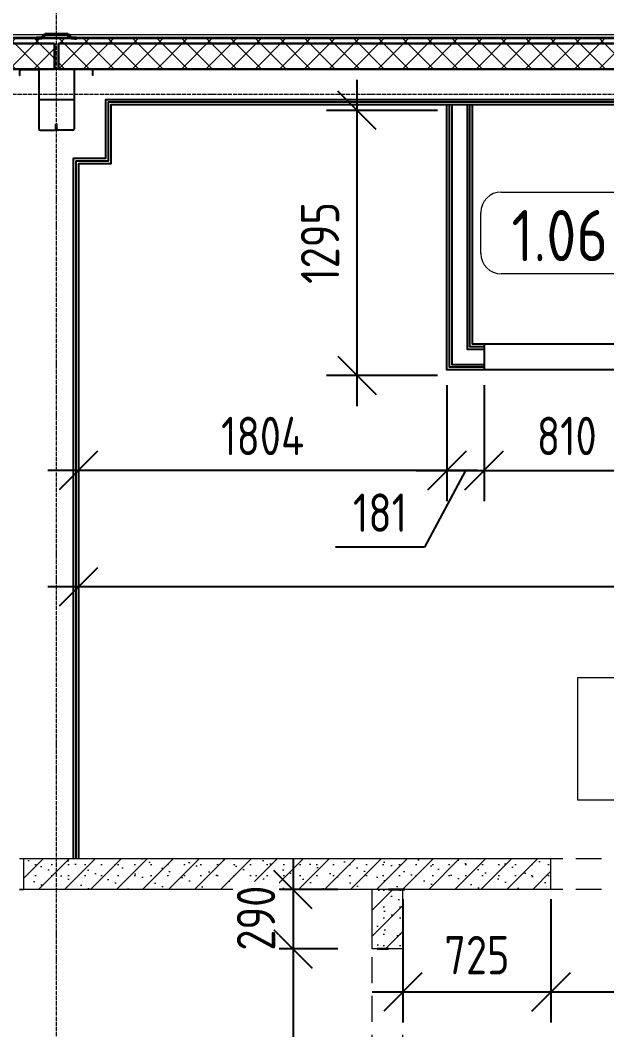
# Model space of a CAD drawing. Header units: millimetres. Extents: x -3689 to 3021565, y -698052 to -604547.
# Drawn here: x 2690919 to 2693790, y -640056 to -635121 of the extents above; entities that cross this region are included whole.
import ezdxf

# ---------------------------------------------------------------- set-up
doc = ezdxf.new("R2010")
doc.units = ezdxf.units.MM
doc.header["$PDMODE"] = 35
for name, pattern in [('_ШПТ__20_т__2_5__Линия сетки', [25, 20, -2.5, 0, -2.5]), ('CENTER', [50.8, 31.75, -6.35, 6.35, -6.35]), ('невидимаяX2', [19.05, 12.7, -6.35])]:
    doc.linetypes.add(name, pattern=pattern)
doc.layers.get('0').update_dxf_attribs({"lineweight": 0})
doc.layers.get('Defpoints').update_dxf_attribs({"color": 4})
for name, color, linetype in [('_1-1_ Внутренние стены', 7, 'Continuous'), ('_4-3_ маркировка на кладочных планах АР', 7, 'Continuous'), ('Новы ГКЛ', 211, 'Continuous')]:
    doc.layers.add(name, color=color, linetype=linetype)
doc.layers.add('Вспомогательные', color=6, linetype='Continuous', plot=False)
for name, color, linetype, lineweight in [('Марки помещений', 7, 'Continuous', 20), ('Обобщенные модели', 7, 'Continuous', 18), ('ОСИ', 251, 'CENTER', 18), ('Размерные', 45, 'Continuous', 15), ('Размеры', 82, 'Continuous', 9), ('Стены', 7, 'Continuous', 18), ('Стены разрез', 7, 'Continuous', 30), ('Стены штриховка', 7, 'Continuous', 30), ('Типовые аннотации', 7, 'Continuous', 18)]:
    doc.layers.add(name, color=color, linetype=linetype, lineweight=lineweight)
doc.styles.add('GOST Common_1', font='GOST_Common.ttf', dxfattribs={"width": 0.9, "height": 210})
doc.styles.add('ГОСТ 2.304', font='CS_Gost2304.shx')
doc.dimstyles.new('СПДС', dxfattribs={"dimscale": 100, "dimtxt": 2.5, "dimasz": 2.5, "dimexe": 2, "dimexo": 0.625, "dimgap": 1, "dimtad": 1, "dimdec": 0, "dimtxsty": 'ГОСТ 2.304', "dimblk": 'OBLIQUE', "dimblk1": 'OBLIQUE', "dimblk2": 'OBLIQUE', "dimcen": 2.5, "dimdle": 2, "dimadec": 0, "dimazin": 2, "dimtfac": 0.75, "dimtdec": 4, "dimtmove": 1, "dimatfit": 3, "dimfxl": 1, "dimtfill": 1, "dimtolj": 1, "dimarcsym": 1})
pattern_1 = [(45, (2676096.765, -647485.56), (-60.10408, 60.10408), []), (135, (2676096.765, -647485.56), (-60.10408, -60.10408), [])]

# ---------------------------------------------------------------- blocks, each defined once
blk = doc.blocks.new('190_ФЭ_Цоколь_Типовой - ФЭ-Ц1_140х80-1287199-_О__L1_0_000_')
at = {"layer": 'Обобщенные модели'}
for p, q in [((11705, 12294.9), (14945, 12294.9)), ((15055, 12294.9), (20945, 12294.9)), ((11705, 12280.6), (14930.8, 12280.6)), ((11705, 12277.7), (14902.3, 12277.7)), ((11705, 12275.1), (14902.1, 12275.1)), ((14912, 12275.1), (15088, 12275.1)), ((14929.1, 12277.7), (15070.9, 12277.7)), ((14932, 12280.6), (15068, 12280.6)), ((15069.6, 12280.6), (20930.8, 12280.6)), ((15097.7, 12277.7), (20902.3, 12277.7)), ((15097.9, 12275.1), (20902.1, 12275.1))]:
    blk.add_line(p, q, dxfattribs=at)
blk = doc.blocks.new('190_ФЭ_Стена_Стык вертикальный - ФЭ-C1_110-1293508-_О__L1_0_000_')
at = {"layer": 'Обобщенные модели', "lineweight": 9}
h = blk.add_hatch(dxfattribs=at)
h.set_pattern_fill('FP_7', color=256, style=0, pattern_type=2)
h.set_pattern_definition([(45, (0, 0), (-106.066, 106.066), [])])
h.paths.add_polyline_path([(14912, 12275), (14912, 12276), (14902, 12275)], flags=0)
h.paths.add_polyline_path([(15098, 12275), (15097, 12276), (15088, 12275)], flags=0)
h.paths.add_polyline_path([(15097, 12277), (15098, 12278), (15072, 12278), (15055, 12295), (14945, 12295), (14928, 12278), (14928.4, 12277), (14945.4, 12294), (15054.6, 12294), (15071.6, 12277)], flags=0)
at = {"layer": 'Обобщенные модели', "lineweight": 40}
for p, q in [((14945, 12295), (14928, 12278)), ((14928.4, 12277), (14945.4, 12294)), ((15055, 12295), (14945, 12295)), ((14945.4, 12294), (15054.6, 12294)), ((15054.6, 12294), (15071.6, 12277)), ((15072, 12278), (15055, 12295)), ((14928, 12278), (14902, 12278)), ((14902, 12278), (14902, 12275)), ((14902, 12275), (14912, 12275)), ((14903, 12276), (14903, 12277)), ((14903, 12277), (14928.4, 12277)), ((14912, 12276), (14903, 12276)), ((14912, 12275), (14912, 12276)), ((15071.6, 12277), (15097, 12277)), ((15098, 12278), (15072, 12278)), ((15097, 12276), (15088, 12276)), ((15088, 12276), (15088, 12275)), ((15088, 12275), (15098, 12275)), ((15097, 12277), (15097, 12276)), ((15098, 12275), (15098, 12278))]:
    blk.add_line(p, q, dxfattribs=at)
blk = doc.blocks.new('050_Марка_Помещение_ОдноЗначение - Номер в прямоугольнике-676399-_О__L1_0_000_')
at = {"layer": 'Типовые аннотации', "lineweight": 9}
for p, q in [((-3, 2), (3, 2)), ((-4, -1), (-4, 1)), ((4, 1), (4, -1)), ((3, -2), (-3, -2))]:
    blk.add_line(p, q, dxfattribs=at)
for centre, start, end in [((-3, 1), 90, 180), ((3, 1), 360, 90), ((-3, -1), 180, 270), ((3, -1), 270, 0)]:
    blk.add_arc(centre, 1, start, end, dxfattribs=at)
blk = doc.blocks.new('к3')
at = {"color": 0, "linetype": 'ByBlock', "lineweight": -2, "ltscale": 200}
for p, q in [((4147425.8, 542836.2), (4147504.8, 542836.2)), ((4147425.8, 542833.2), (4147504.8, 542833.2)), ((4147769.8, 542836.2), (4147690.8, 542836.2)), ((4147769.8, 542833.2), (4147690.8, 542833.2)), ((4147417.8, 542805.7), (4147417.8, 542828.2)), ((4147417.8, 542805.7), (4147420.8, 542805.7)), ((4147420.8, 542805.7), (4147420.8, 542828.2)), ((4147509.8, 542828.2), (4147509.8, 542544.2)), ((4147512.8, 542828.2), (4147512.8, 542544.2)), ((4147682.8, 542828.2), (4147682.8, 542544.2)), ((4147685.8, 542828.2), (4147685.8, 542544.2)), ((4147774.8, 542805.7), (4147774.8, 542828.2)), ((4147777.8, 542805.7), (4147774.8, 542805.7)), ((4147777.8, 542805.7), (4147777.8, 542828.2)), ((4147517.8, 542539.2), (4147588.8, 542539.2)), ((4147517.8, 542536.2), (4147588.8, 542536.2)), ((4147593.8, 542544.2), (4147593.8, 542566.7)), ((4147593.8, 542566.7), (4147596.8, 542566.7)), ((4147596.8, 542544.2), (4147596.8, 542566.7)), ((4147598.8, 542544.2), (4147598.8, 542566.7)), ((4147601.8, 542566.7), (4147598.8, 542566.7)), ((4147601.8, 542544.2), (4147601.8, 542566.7)), ((4147677.8, 542539.2), (4147606.8, 542539.2)), ((4147677.8, 542536.2), (4147606.8, 542536.2))]:
    blk.add_line(p, q, dxfattribs=at)
for centre, radius, start, end in [((4147425.8, 542828.2), 8, 90, 180), ((4147425.8, 542828.2), 5, 90, 180), ((4147504.8, 542828.2), 8, 0, 90), ((4147504.8, 542828.2), 5, 0, 90), ((4147690.8, 542828.2), 8, 90, 180), ((4147690.8, 542828.2), 5, 90, 180), ((4147769.8, 542828.2), 8, 0, 90), ((4147769.8, 542828.2), 5, 0, 90), ((4147517.8, 542544.2), 8, 180, 270), ((4147517.8, 542544.2), 5, 180, 270), ((4147588.8, 542544.2), 8, 270, 0), ((4147588.8, 542544.2), 5, 270, 0), ((4147606.8, 542544.2), 8, 180, 270), ((4147606.8, 542544.2), 5, 180, 270), ((4147677.8, 542544.2), 5, 270, 0), ((4147677.8, 542544.2), 8, 270, 0)]:
    blk.add_arc(centre, radius, start, end, dxfattribs=at)
at = {"layer": 'Вспомогательные', "color": 0, "ltscale": 10}
for p, q in [((4147690.3, 542836.2), (4147505.3, 542836.2)), ((4147682.8, 542686.2), (4147512.8, 542686.2))]:
    blk.add_line(p, q, dxfattribs=at)
blk = doc.blocks.new('_Oblique')
at = {"color": 0, "linetype": 'ByBlock', "lineweight": -2}
blk.add_line((-0.5, -0.5), (0.5, 0.5), dxfattribs=at)
blk = doc.blocks.new('*D407')
at = {"layer": 'Defpoints', "color": 0, "ltscale": 75, "transparency": 16777216}
for p in [(2691204.1, -637477.7), (2700291.8, -637477.7), (2691204.1, -637891.6)]:
    blk.add_point(p, dxfattribs=at)
at = {"layer": 'Размеры', "color": 0, "lineweight": -2, "ltscale": 75, "transparency": 16777216}
for p, q in [((2691204.1, -637524.6), (2691204.1, -638041.6)), ((2700291.8, -637524.6), (2700291.8, -638041.6)), ((2700441.8, -637891.6), (2691054.1, -637891.6))]:
    blk.add_line(p, q, dxfattribs=at)
at = {"layer": 'Размеры', "color": 0, "lineweight": -2, "ltscale": 75, "transparency": 16777216, "xscale": 187.5, "yscale": 187.5, "zscale": 187.5, "rotation": 180}
blk.add_blockref('_Oblique', (2691204.1, -637891.6), dxfattribs=at)
at = {"layer": 'Размеры', "color": 0, "lineweight": -2, "ltscale": 75, "transparency": 16777216, "xscale": 187.5, "yscale": 187.5, "zscale": 187.5}
blk.add_blockref('_Oblique', (2700291.8, -637891.6), dxfattribs=at)
at = {"layer": 'Размеры', "color": 0, "ltscale": 75, "transparency": 16777216, "insert": (2695747.9, -637717.4), "char_height": 187.5, "attachment_point": 5, "style": 'ГОСТ 2.304', "bg_fill": 3, "box_fill_scale": 1.1, "bg_fill_color": 256, "bg_fill_true_color": 13158600, "bg_fill_transparency": 0}
blk.add_mtext('\\A1;9088', dxfattribs=at)
blk = doc.blocks.new('*D409')
at = {"layer": 'Defpoints', "color": 0, "ltscale": 75, "transparency": 16777216}
for p in [(2692519.9, -639370.6), (2692254.9, -639660.6), (2692519.9, -639660.6)]:
    blk.add_point(p, dxfattribs=at)
at = {"layer": 'Размеры', "color": 0, "lineweight": -2, "ltscale": 75, "transparency": 16777216}
for p, q in [((2692254.9, -639220.6), (2692254.9, -639810.6)), ((2692473, -639370.6), (2692104.9, -639370.6)), ((2692473, -639660.6), (2692104.9, -639660.6))]:
    blk.add_line(p, q, dxfattribs=at)
at = {"layer": 'Размеры', "color": 0, "ltscale": 75, "transparency": 16777216, "insert": (2692073.4, -639510.6), "char_height": 187.5, "attachment_point": 5, "rotation": 90, "style": 'ГОСТ 2.304', "bg_fill": 3, "box_fill_scale": 1.1, "bg_fill_color": 256, "bg_fill_true_color": 13158600, "bg_fill_transparency": 0}
blk.add_mtext('\\A1;290', dxfattribs=at)
at = {"layer": 'Размеры', "color": 0, "lineweight": -2, "ltscale": 75, "transparency": 16777216, "xscale": 187.5, "yscale": 187.5, "zscale": 187.5}
for p, rotation in [((2692254.9, -639370.6), 90), ((2692254.9, -639660.6), 270)]:
    blk.add_blockref('_Oblique', p, dxfattribs=dict(at, rotation=rotation))
blk = doc.blocks.new('*D410')
at = {"layer": 'Defpoints', "color": 0, "ltscale": 75, "transparency": 16777216}
for p in [(2692519.9, -639660.6), (2692254.9, -640970.6), (2692641.1, -640970.6)]:
    blk.add_point(p, dxfattribs=at)
at = {"layer": 'Размеры', "color": 0, "lineweight": -2, "ltscale": 75, "transparency": 16777216}
for p, q in [((2692254.9, -639510.6), (2692254.9, -641120.6)), ((2692473, -639660.6), (2692104.9, -639660.6)), ((2692594.3, -640970.6), (2692104.9, -640970.6))]:
    blk.add_line(p, q, dxfattribs=at)
at = {"layer": 'Размеры', "color": 0, "lineweight": -2, "ltscale": 75, "transparency": 16777216, "xscale": 187.5, "yscale": 187.5, "zscale": 187.5}
for p, rotation in [((2692254.9, -639660.6), 90), ((2692254.9, -640970.6), 270)]:
    blk.add_blockref('_Oblique', p, dxfattribs=dict(at, rotation=rotation))
at = {"layer": 'Размеры', "color": 0, "ltscale": 75, "transparency": 16777216, "insert": (2692082.2, -640315.6), "char_height": 187.5, "attachment_point": 5, "rotation": 90, "style": 'ГОСТ 2.304', "bg_fill": 3, "box_fill_scale": 1.1, "bg_fill_color": 256, "bg_fill_true_color": 13158600, "bg_fill_transparency": 0}
blk.add_mtext('\\A1;1310', dxfattribs=at)
blk = doc.blocks.new('*D412')
at = {"layer": 'Defpoints', "color": 0, "ltscale": 75, "transparency": 16777216}
for p in [(2692791.8, -639370.6), (2693516.8, -639370.3), (2693516.8, -639871.2)]:
    blk.add_point(p, dxfattribs=at)
at = {"layer": 'Размеры', "color": 0, "lineweight": -2, "ltscale": 75, "transparency": 16777216}
for p, q in [((2692791.8, -639417.4), (2692791.8, -640021.2)), ((2693516.8, -639417.2), (2693516.8, -640021.2)), ((2692641.8, -639871.2), (2693666.8, -639871.2))]:
    blk.add_line(p, q, dxfattribs=at)
at = {"layer": 'Размеры', "color": 0, "lineweight": -2, "ltscale": 75, "transparency": 16777216, "xscale": 187.5, "yscale": 187.5, "zscale": 187.5, "rotation": 180}
blk.add_blockref('_Oblique', (2692791.8, -639871.2), dxfattribs=at)
at = {"layer": 'Размеры', "color": 0, "lineweight": -2, "ltscale": 75, "transparency": 16777216, "xscale": 187.5, "yscale": 187.5, "zscale": 187.5}
blk.add_blockref('_Oblique', (2693516.8, -639871.2), dxfattribs=at)
at = {"layer": 'Размеры', "color": 0, "ltscale": 75, "transparency": 16777216, "insert": (2693154.3, -639691.3), "char_height": 187.5, "attachment_point": 5, "style": 'ГОСТ 2.304', "bg_fill": 3, "box_fill_scale": 1.1, "bg_fill_color": 256, "bg_fill_true_color": 13158600, "bg_fill_transparency": 0}
blk.add_mtext('\\A1;725', dxfattribs=at)
blk = doc.blocks.new('*D413')
at = {"layer": 'Defpoints', "color": 0, "ltscale": 75, "transparency": 16777216}
for p in [(2693516.8, -639370.3), (2694526.8, -639370.3), (2694526.8, -639871.2)]:
    blk.add_point(p, dxfattribs=at)
at = {"layer": 'Размеры', "color": 0, "lineweight": -2, "ltscale": 75, "transparency": 16777216}
for p, q in [((2693516.8, -639417.2), (2693516.8, -640021.2)), ((2694526.8, -639417.2), (2694526.8, -640021.2)), ((2693366.8, -639871.2), (2694676.8, -639871.2))]:
    blk.add_line(p, q, dxfattribs=at)
at = {"layer": 'Размеры', "color": 0, "lineweight": -2, "ltscale": 75, "transparency": 16777216, "xscale": 187.5, "yscale": 187.5, "zscale": 187.5, "rotation": 180}
blk.add_blockref('_Oblique', (2693516.8, -639871.2), dxfattribs=at)
at = {"layer": 'Размеры', "color": 0, "lineweight": -2, "ltscale": 75, "transparency": 16777216, "xscale": 187.5, "yscale": 187.5, "zscale": 187.5}
blk.add_blockref('_Oblique', (2694526.8, -639871.2), dxfattribs=at)
at = {"layer": 'Размеры', "color": 0, "ltscale": 75, "transparency": 16777216, "insert": (2694021.8, -639702.5), "char_height": 187.5, "attachment_point": 5, "style": 'ГОСТ 2.304', "bg_fill": 3, "box_fill_scale": 1.1, "bg_fill_color": 256, "bg_fill_true_color": 13158600, "bg_fill_transparency": 0}
blk.add_mtext('\\A1;1010', dxfattribs=at)
blk = doc.blocks.new('*D500')
at = {"layer": 'Defpoints', "color": 0, "ltscale": 75, "transparency": 16777216}
for p in [(2691204.1, -636857.9), (2693007.7, -636857.9), (2691204.1, -637322.5)]:
    blk.add_point(p, dxfattribs=at)
at = {"layer": 'Размеры', "color": 0, "lineweight": -2, "ltscale": 75, "transparency": 16777216}
for p, q in [((2691204.1, -636904.8), (2691204.1, -637472.5)), ((2693007.7, -636904.8), (2693007.7, -637472.5)), ((2693157.7, -637322.5), (2691054.1, -637322.5))]:
    blk.add_line(p, q, dxfattribs=at)
at = {"layer": 'Размеры', "color": 0, "lineweight": -2, "ltscale": 75, "transparency": 16777216, "xscale": 187.5, "yscale": 187.5, "zscale": 187.5, "rotation": 180}
blk.add_blockref('_Oblique', (2691204.1, -637322.5), dxfattribs=at)
at = {"layer": 'Размеры', "color": 0, "lineweight": -2, "ltscale": 75, "transparency": 16777216, "xscale": 187.5, "yscale": 187.5, "zscale": 187.5}
blk.add_blockref('_Oblique', (2693007.7, -637322.5), dxfattribs=at)
at = {"layer": 'Размеры', "color": 0, "ltscale": 75, "transparency": 16777216, "insert": (2692105.9, -637153.7), "char_height": 187.5, "attachment_point": 5, "style": 'ГОСТ 2.304', "bg_fill": 3, "box_fill_scale": 1.1, "bg_fill_color": 256, "bg_fill_true_color": 13158600, "bg_fill_transparency": 0}
blk.add_mtext('\\A1;1804', dxfattribs=at)
blk = doc.blocks.new('*D501')
at = {"layer": 'Defpoints', "color": 0, "transparency": 16777216}
for p in [(2693007.7, -636857.9), (2693189.1, -636857.9), (2693189.1, -637322.5)]:
    blk.add_point(p, dxfattribs=at)
at = {"layer": 'Размеры', "color": 0, "lineweight": -2, "transparency": 16777216}
for p, q in [((2693007.7, -636904.8), (2693007.7, -637472.5)), ((2693189.1, -636904.8), (2693189.1, -637472.5)), ((2692857.7, -637322.5), (2693339.1, -637322.5)), ((2693098.4, -637322.5), (2692898.1, -637697.5)), ((2692898.1, -637697.5), (2692462.2, -637697.5))]:
    blk.add_line(p, q, dxfattribs=at)
at = {"layer": 'Размеры', "color": 0, "lineweight": -2, "transparency": 16777216, "xscale": 187.5, "yscale": 187.5, "zscale": 187.5, "rotation": 180}
blk.add_blockref('_Oblique', (2693007.7, -637322.5), dxfattribs=at)
at = {"layer": 'Размеры', "color": 0, "lineweight": -2, "transparency": 16777216, "xscale": 187.5, "yscale": 187.5, "zscale": 187.5}
blk.add_blockref('_Oblique', (2693189.1, -637322.5), dxfattribs=at)
at = {"layer": 'Размеры', "color": 0, "transparency": 16777216, "insert": (2692680.2, -637528.7), "char_height": 187.5, "attachment_point": 5, "style": 'ГОСТ 2.304', "bg_fill": 3, "box_fill_scale": 1.1, "bg_fill_color": 256, "bg_fill_true_color": 13158600, "bg_fill_transparency": 0}
blk.add_mtext('\\A1;181', dxfattribs=at)
blk = doc.blocks.new('*D502')
at = {"color": 0, "lineweight": -2, "ltscale": 75, "transparency": 16777216}
for p, q in [((2693189.1, -636904.8), (2693189.1, -637472.5)), ((2693999.1, -636904.8), (2693999.1, -637472.5)), ((2693039.1, -637322.5), (2694149.1, -637322.5))]:
    blk.add_line(p, q, dxfattribs=at)
at = {"layer": 'Defpoints', "color": 0, "ltscale": 75, "transparency": 16777216}
for p in [(2693189.1, -636857.9), (2693999.1, -636857.9), (2693999.1, -637322.5)]:
    blk.add_point(p, dxfattribs=at)
at = {"color": 0, "lineweight": -2, "ltscale": 75, "transparency": 16777216, "xscale": 187.5, "yscale": 187.5, "zscale": 187.5, "rotation": 180}
blk.add_blockref('_Oblique', (2693189.1, -637322.5), dxfattribs=at)
at = {"color": 0, "lineweight": -2, "ltscale": 75, "transparency": 16777216, "xscale": 187.5, "yscale": 187.5, "zscale": 187.5}
blk.add_blockref('_Oblique', (2693999.1, -637322.5), dxfattribs=at)
at = {"color": 0, "ltscale": 75, "transparency": 16777216, "insert": (2693594.1, -637153.7), "char_height": 187.5, "attachment_point": 5, "style": 'ГОСТ 2.304', "bg_fill": 3, "box_fill_scale": 1.1, "bg_fill_color": 256, "bg_fill_true_color": 13158600, "bg_fill_transparency": 0}
blk.add_mtext('\\A1;810', dxfattribs=at)
blk = doc.blocks.new('*D506')
at = {"color": 0, "lineweight": -2, "ltscale": 75, "transparency": 16777216}
for p, q in [((2692568, -637007.9), (2692568, -635412.5)), ((2692960.9, -635562.5), (2692418, -635562.5)), ((2692960.9, -636857.9), (2692418, -636857.9))]:
    blk.add_line(p, q, dxfattribs=at)
at = {"layer": 'Defpoints', "color": 0, "ltscale": 75, "transparency": 16777216}
for p in [(2692568, -635562.5), (2693007.7, -635562.5), (2693007.7, -636857.9)]:
    blk.add_point(p, dxfattribs=at)
at = {"color": 0, "lineweight": -2, "ltscale": 75, "transparency": 16777216, "xscale": 187.5, "yscale": 187.5, "zscale": 187.5}
for p, rotation in [((2692568, -635562.5), 90), ((2692568, -636857.9), 270)]:
    blk.add_blockref('_Oblique', p, dxfattribs=dict(at, rotation=rotation))
at = {"color": 0, "ltscale": 75, "transparency": 16777216, "insert": (2692386.6, -636210.2), "char_height": 187.5, "attachment_point": 5, "rotation": 90, "style": 'ГОСТ 2.304', "bg_fill": 3, "box_fill_scale": 1.1, "bg_fill_color": 256, "bg_fill_true_color": 13158600, "bg_fill_transparency": 0}
blk.add_mtext('\\A1;1295', dxfattribs=at)

msp = doc.modelspace()

# ---------------------------------------------------------------- hatches: boundary and pattern name
at = {"layer": 'Стены штриховка', "lineweight": 9}
h = msp.add_hatch(dxfattribs=at)
h.set_pattern_fill('FP_5', color=256, style=0, pattern_type=2)
h.set_pattern_definition(pattern_1)
h.paths.add_polyline_path([(2691086.7647, -635358.5597), (2691086.7647, -635212.5597), (2687801.7647, -635212.5597), (2687801.7647, -635358.5597), (2690752.8619, -635358.5597)], flags=0)
h.paths.add_polyline_path([(2686617.4923, -635358.5597), (2686791.7647, -635358.5597), (2686791.7647, -635212.5597), (2686106.7647, -635212.5597), (2686106.7647, -635358.5597), (2686203.9553, -635358.5597)], flags=0)
h = msp.add_hatch(dxfattribs=at)
h.set_pattern_fill('FP_5', color=256, style=0, pattern_type=2)
h.set_pattern_definition(pattern_1)
h.paths.add_polyline_path([(2697086.7647, -635358.5597), (2697086.7647, -635212.5597), (2691106.7647, -635212.5597), (2691106.7647, -635358.5597), (2696955.9163, -635358.5597)], flags=0)
h = msp.add_hatch(dxfattribs=at)
h.set_pattern_fill('FP_4', color=256, style=0, pattern_type=2)
h.set_pattern_definition([(45, (2676096.76, -647510.56), (-106.066, 106.066), [])])
h.paths.add_polyline_path([(2697086.7647, -635237.5597), (2697086.7647, -635235.5597), (2691106.7647, -635235.5597), (2691106.7647, -635237.5597), (2696955.9163, -635237.5597)], flags=0)

# ---------------------------------------------------------------- linework, layer by layer
for p, q in [((2690936.7647, -639370.3271), (2690936.7647, -639220.5597)), ((2693516.7647, -639370.5597), (2693516.7647, -639220.5597)), ((2690916.7647, -639370.3271), (2690936.7647, -639370.3271)), ((2692791.7647, -639660.5597), (2692641.7647, -639660.5597))]:
    msp.add_line(p, q)
at = {"layer": '_4-3_ маркировка на кладочных планах АР', "color": 94, "linetype": 'Continuous', "lineweight": 0}
for p, q in [((2693648.529, -638333.7647), (2694357.8885, -638333.7647)), ((2693648.529, -638933.7647), (2693648.529, -638333.7647)), ((2694357.8885, -638933.7647), (2693648.529, -638933.7647))]:
    msp.add_line(p, q, dxfattribs=at)
at = {"layer": 'Новы ГКЛ'}
msp.add_line((2693189.0607, -636705.5756), (2693189.0607, -636830.5756), dxfattribs=at)
for points in [[(2693189.0607, -636830.5756), (2693007.7384, -636830.5756), (2693007.7384, -635535.1395)], [(2693189.0607, -636818.0756), (2693020.2384, -636818.0756), (2693020.2384, -635535.1395)], [(2693189.0607, -636805.5756), (2693032.7384, -636805.5756), (2693032.7384, -635535.1395)], [(2693189.0607, -636730.5756), (2693107.7384, -636730.5756), (2693107.7384, -635535.1395)], [(2693189.0607, -636718.0756), (2693120.2384, -636718.0756), (2693120.2384, -635535.1395)], [(2697257.1923, -635778.1395), (2697257.1923, -636705.5756), (2693132.7384, -636705.5756), (2693132.7384, -635535.1395)], [(2697257.1923, -635778.1395), (2697257.1923, -636705.5756), (2693132.7384, -636705.5756), (2693132.7384, -635535.1395)], [(2697382.1923, -635541.1395), (2697382.1923, -636830.5756), (2693189.0607, -636830.5756)], [(2697382.1923, -635541.1395), (2697382.1923, -636830.5756), (2693189.0607, -636830.5756)]]:
    msp.add_lwpolyline(points, dxfattribs=at)
at = {"layer": 'ОСИ', "color": 1, "linetype": '_ШПТ__20_т__2_5__Линия сетки', "true_color": 0xff0000}
msp.add_line((2691096.7647, -651005.9675), (2691096.7647, -634187.5211), dxfattribs=at)
at = {"layer": 'ОСИ', "linetype": '_ШПТ__20_т__2_5__Линия сетки'}
msp.add_line((2671454.2388, -635483.2238), (2722843.4447, -635483.2238), dxfattribs=at)
at = {"layer": 'Стены', "lineweight": 18}
for p, q in [((2693516.7647, -639220.5597), (2690916.7647, -639220.5597)), ((2693516.7647, -639370.3271), (2690916.7647, -639370.3271)), ((2692641.1397, -639660.5597), (2692641.1397, -639370.3271)), ((2692791.7647, -639660.5597), (2692791.7647, -639370.3271))]:
    msp.add_line(p, q, dxfattribs=at)
at = {"layer": 'Стены', "linetype": 'невидимаяX2', "ltscale": 10}
for p, q in [((2694526.7647, -639220.5597), (2693516.7647, -639220.5597)), ((2694526.7647, -639370.5597), (2693516.7647, -639370.5597)), ((2692641.7647, -640970.5597), (2692641.7647, -639660.5597)), ((2692791.7647, -640970.5597), (2692791.7647, -639660.5597))]:
    msp.add_line(p, q, dxfattribs=at)
at = {"layer": 'Стены разрез'}
for p, q in [((2691086.7647, -635235.5597), (2687801.7647, -635235.5597)), ((2691086.7647, -635360.5597), (2691086.7647, -635235.5597)), ((2697086.7647, -635235.5597), (2691106.7647, -635235.5597)), ((2691106.7647, -635235.5597), (2691106.7647, -635360.5597)), ((2687912.7647, -635360.5597), (2691086.7647, -635360.5597)), ((2691106.7647, -635360.5597), (2697086.7647, -635360.5597)), ((2692801.7647, -639370.5597), (2692721.7647, -639370.5597)), ((2692666.7647, -639660.5597), (2692721.7647, -639660.5597))]:
    msp.add_line(p, q, dxfattribs=at)
at = {"layer": 'Стены штриховка', "lineweight": 9}
for p, q in [((2691086.7647, -635237.5597), (2687801.7647, -635237.5597)), ((2697086.7647, -635237.5597), (2691106.7647, -635237.5597)), ((2691086.7647, -635358.5597), (2687801.7647, -635358.5597)), ((2697086.7647, -635358.5597), (2691106.7647, -635358.5597))]:
    msp.add_line(p, q, dxfattribs=at)

# ---------------------------------------------------------------- block references
at = {"layer": 'Марки помещений', "xscale": 99.99999999999993, "yscale": 99.99999999999993, "zscale": 99.99999999999993}
msp.add_blockref('050_Марка_Помещение_ОдноЗначение - Номер в прямоугольнике-676399-_О__L1_0_000_', (2693573.1677, -636161.5069), dxfattribs=at)
at = {"layer": 'Обобщенные модели'}
for name in ['190_ФЭ_Цоколь_Типовой - ФЭ-Ц1_140х80-1287199-_О__L1_0_000_', '190_ФЭ_Стена_Стык вертикальный - ФЭ-C1_110-1293508-_О__L1_0_000_']:
    msp.add_blockref(name, (2676096.7647, -647485.5597), dxfattribs=at)
at = {"layer": 'Размерные', "color": 0}
msp.add_blockref('к3', (-1456501.0139, -1178196.7891), dxfattribs=at)

# ---------------------------------------------------------------- texts
at = {"layer": 'Марки помещений', "lineweight": 9, "insert": (2693323.2697, -636049.3945), "char_height": 250, "width": 606.07575, "attachment_point": 1, "style": 'GOST Common_1'}
msp.add_mtext('1.06', dxfattribs=at)

# ---------------------------------------------------------------- next in the draw order: dimensions: what is measured, and where the dimension line sits
at = {"layer": 'Размеры', "ltscale": 75}
dim = msp.add_linear_dim(base=(2691204.1288, -637891.592), p1=(2700291.7647, -637477.7327), p2=(2691204.1288, -637477.7327), dimstyle='СПДС', override={"dimscale": 75}, dxfattribs=at)
dim.commit()
dim.dimension.update_dxf_attribs({"geometry": '*D407', "text_midpoint": (2695747.9468, -637717.4163)})
dim = msp.add_linear_dim(base=(2692254.8721, -640970.5597), p1=(2692519.9041, -639660.5597), p2=(2692641.1397, -640970.5597), angle=90, dimstyle='СПДС', override={"dimscale": 75}, dxfattribs=at)
dim.commit()
dim.dimension.update_dxf_attribs({"geometry": '*D410', "text_midpoint": (2692082.2389, -640315.5597)})

# ---------------------------------------------------------------- next in the draw order: dimensions: what is measured, and where the dimension line sits
dim = msp.add_linear_dim(base=(2693516.7647, -639871.2336), p1=(2692791.7647, -639370.5597), p2=(2693516.7647, -639370.3271), dimstyle='СПДС', override={"dimscale": 75}, dxfattribs=at)
dim.commit()
dim.dimension.update_dxf_attribs({"geometry": '*D412', "text_midpoint": (2693154.2647, -639691.3384)})

# ---------------------------------------------------------------- next in the draw order: hatches: boundary and pattern name
at = {"layer": '_1-1_ Внутренние стены', "linetype": 'Continuous', "lineweight": 0, "true_color": 0x000000}
h = msp.add_hatch(dxfattribs=at)
h.set_pattern_fill('ГАЗОБЕТОН_0004', color=18, style=0, pattern_type=2)
h.set_pattern_definition([(45, (2735772.85, -646997.26), (-63.63961, 63.63961), []), (90, (2735709.21, -646933.62), (-81, 0), [0, -54, 0, -81]), (155, (2735772.85, -646869.98), (34.23208, 73.41093), [0, -39.6, 0, -68.4])])
h.paths.add_polyline_path([(2692641.1397, -639660.5597), (2692641.1397, -639370.3271), (2692791.1397, -639370.3271), (2692791.1397, -639660.5597)])

# ---------------------------------------------------------------- next in the draw order: dimensions: what is measured, and where the dimension line sits
at = {"layer": 'Размеры', "ltscale": 75}
dim = msp.add_linear_dim(base=(2694526.7647, -639871.2336), p1=(2693516.7647, -639370.3271), p2=(2694526.7647, -639370.3271), dimstyle='СПДС', override={"dimscale": 75}, dxfattribs=at)
dim.commit()
dim.dimension.update_dxf_attribs({"geometry": '*D413', "text_midpoint": (2694021.7647, -639702.4836)})

# ---------------------------------------------------------------- next in the draw order: hatches: boundary and pattern name
at = {"layer": '_1-1_ Внутренние стены', "linetype": 'Continuous', "lineweight": 0, "true_color": 0x000000}
h = msp.add_hatch(dxfattribs=at)
h.set_pattern_fill('ГАЗОБЕТОН_0004', color=18, style=0, pattern_type=2)
h.set_pattern_definition([(45, (2734068.48, -649895.495), (-63.63961, 63.63961), []), (90, (2734004.84, -649831.856), (-81, 0), [0, -54, 0, -81]), (155, (2734068.48, -649768.216), (34.23208, 73.41093), [0, -39.6, 0, -68.4])])
h.paths.add_polyline_path([(2690936.7647, -639220.3271), (2690936.7647, -639370.3271), (2693516.7647, -639370.3271), (2693516.7647, -639220.3271)])

# ---------------------------------------------------------------- next in the draw order: dimensions: what is measured, and where the dimension line sits
at = {"layer": 'Размеры', "ltscale": 75}
dim = msp.add_linear_dim(base=(2692254.8721, -639660.5597), p1=(2692519.9041, -639370.5597), p2=(2692519.9041, -639660.5597), angle=90, dimstyle='СПДС', override={"dimscale": 75}, dxfattribs=at)
dim.commit()
dim.dimension.update_dxf_attribs({"geometry": '*D409', "text_midpoint": (2692254.8721, -639510.5597), "dimtype": 160})

# ---------------------------------------------------------------- next in the draw order: linework, layer by layer
at = {"layer": 'Новы ГКЛ'}
for points in [[(2693993.1923, -635510.1395), (2691337.1923, -635510.1395), (2691337.1923, -635798.1395), (2691179.1288, -635798.1395), (2691179.1288, -639218.2238)], [(2693980.6923, -635522.6395), (2691349.6923, -635522.6395), (2691349.6923, -635810.6395), (2691191.6288, -635810.6395), (2691191.6288, -639218.2238)], [(2696832.3048, -635535.1395), (2694458.1923, -635535.1395), (2694458.1923, -635751.1395), (2693968.1923, -635751.1395), (2693968.1923, -635535.1395), (2691362.1923, -635535.1395), (2691362.1923, -635823.1395), (2691204.1288, -635823.1395), (2691204.1288, -639218.2238)]]:
    msp.add_lwpolyline(points, dxfattribs=at)

# ---------------------------------------------------------------- next in the draw order: dimensions: what is measured, and where the dimension line sits
at = {"layer": 'Размеры', "ltscale": 75}
dim = msp.add_linear_dim(base=(2691204.1288, -637322.4844), p1=(2693007.7384, -636857.9114), p2=(2691204.1288, -636857.9114), dimstyle='СПДС', override={"dimscale": 75}, dxfattribs=at)
dim.commit()
dim.dimension.update_dxf_attribs({"geometry": '*D500', "text_midpoint": (2692105.9336, -637153.7344)})

# ---------------------------------------------------------------- next in the draw order: dimensions: what is measured, and where the dimension line sits
at = {"layer": 'Размеры'}
dim = msp.add_linear_dim(base=(2693189.0607, -637322.4844), p1=(2693007.7384, -636857.9114), p2=(2693189.0607, -636857.9114), dimstyle='СПДС', override={"dimscale": 75}, dxfattribs=at)
dim.commit()
dim.dimension.update_dxf_attribs({"geometry": '*D501', "text_midpoint": (2692823.1196, -637697.4844), "dimtype": 160})

# ---------------------------------------------------------------- next in the draw order: dimensions: what is measured, and where the dimension line sits
at = {"ltscale": 75}
dim = msp.add_linear_dim(base=(2692568.0267, -635562.4754), p1=(2693007.7384, -636857.9114), p2=(2693007.7384, -635562.4754), angle=90, dimstyle='СПДС', override={"dimscale": 75}, dxfattribs=at)
dim.commit()
dim.dimension.update_dxf_attribs({"geometry": '*D506', "text_midpoint": (2692386.5891, -636210.1934)})
dim = msp.add_linear_dim(base=(2693999.0607, -637322.4844), p1=(2693189.0607, -636857.9114), p2=(2693999.0607, -636857.9114), dimstyle='СПДС', override={"dimscale": 75}, dxfattribs=at)
dim.commit()
dim.dimension.update_dxf_attribs({"geometry": '*D502', "text_midpoint": (2693594.0607, -637153.7344)})

doc.saveas('drawing.dxf')
